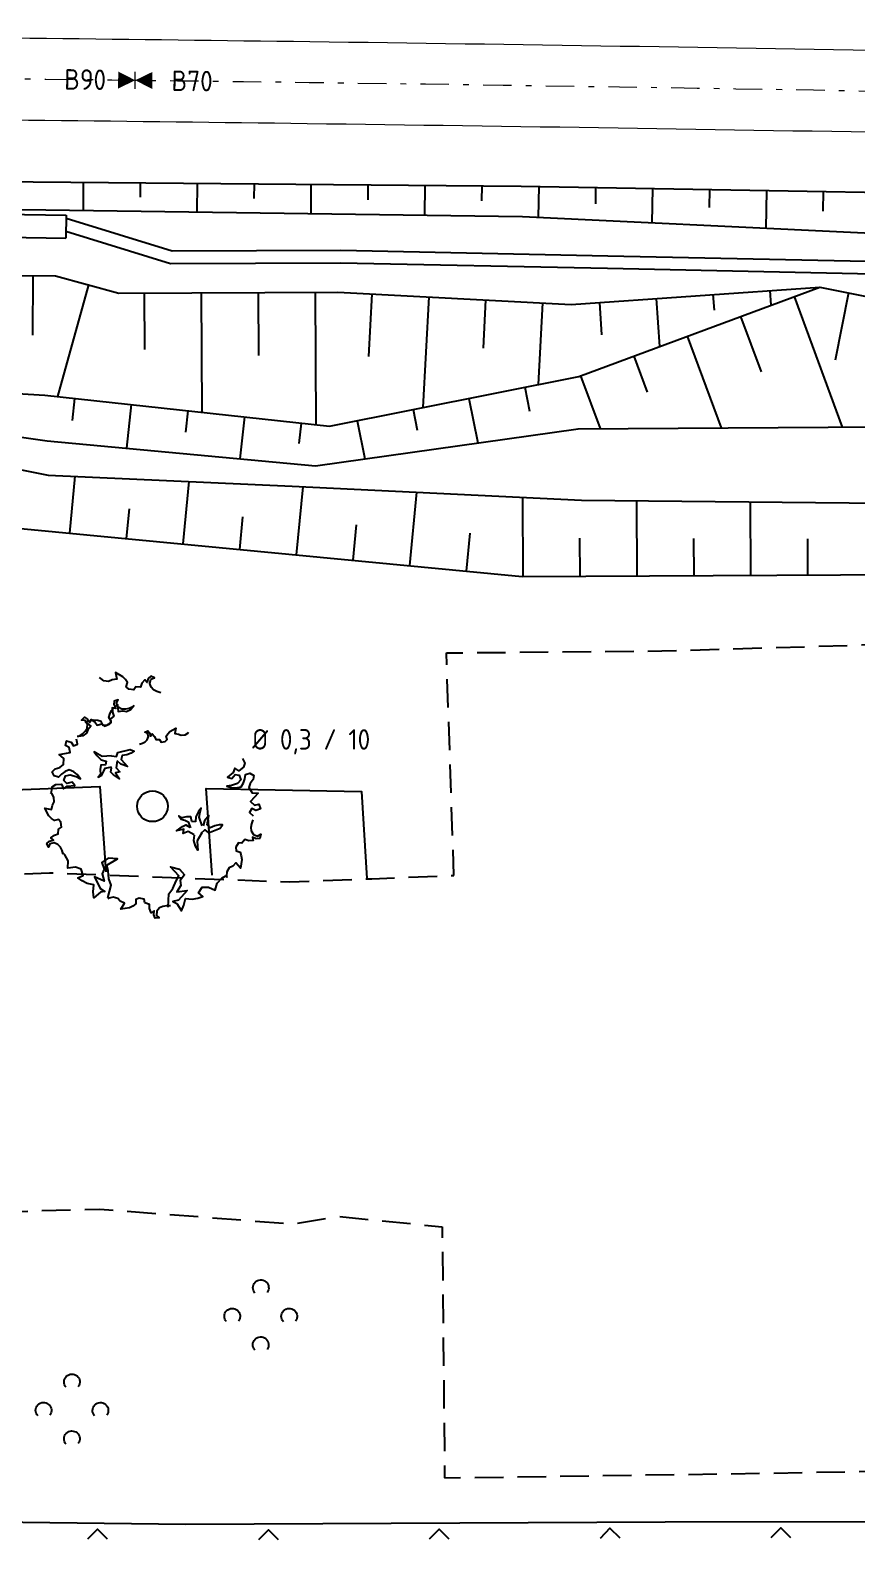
# Model space of a CAD drawing. Header units: metres. Extents: x 3570518 to 3570657, y 5731001 to 5731105.
# Drawn here: x 3570609.8 to 3570624.31, y 5731029.47 to 5731056.17 of the extents above; entities that cross this region are included whole.
import ezdxf
from ezdxf.enums import TextEntityAlignment as Align

# ---------------------------------------------------------------- set-up
doc = ezdxf.new("R2010")
doc.units = ezdxf.units.M
doc.header["$LTSCALE"] = 10
doc.header["$MEASUREMENT"] = 0
doc.linetypes.add('( Dashdot )', pattern=[1.001, 0.5, -0.25, 0.001, -0.25])
doc.linetypes.add('( Dashed )', pattern=[0.75, 0.5, -0.25])
for name, color, linetype in [('VG-BLO-befestigte Flächen', 7, 'Continuous'), ('VG-BLO-Einfriedungen', 7, 'Continuous'), ('VG-BLO-Gleisschotter', 7, 'Continuous'), ('VG-BLO-Kabeltiefbau', 7, 'Continuous'), ('VG-BLO-Schotter', 7, 'Continuous'), ('VG-BLO-Topographie', 7, 'Continuous'), ('VG-BLO-Vegetation', 7, 'Continuous')]:
    doc.layers.add(name, color=color, linetype=linetype)
doc.layers.add('VG-BLO-Gleise', color=7, linetype='Continuous', lineweight=20)
doc.styles.add('Style-isocp', font='isocp.shx')

# ---------------------------------------------------------------- blocks, each defined once
blk = doc.blocks.new('Laubbaum')
at = {"layer": 'VG-BLO-Vegetation', "flags": 128}
for points in [[(0.143, 1.991), (0.076, 2.014), (0.018, 2.047), (-0.026, 2.091), (-0.051, 2.159), (-0.03, 2.232), (0.032, 2.255), (-0.034, 2.287), (-0.077, 2.242), (-0.098, 2.172), (-0.135, 2.222), (-0.187, 2.162), (-0.212, 2.095), (-0.296, 2.097), (-0.331, 2.043), (-0.419, 2.057), (-0.464, 2.1), (-0.442, 2.171), (-0.476, 2.225), (-0.521, 2.276), (-0.652, 2.349), (-0.631, 2.232), (-0.712, 2.221), (-0.772, 2.193), (-0.854, 2.203), (-0.912, 2.242), (-0.931, 2.263)], [(-0.346, 1.746), (-0.411, 1.719), (-0.477, 1.704), (-0.539, 1.706), (-0.603, 1.741), (-0.636, 1.809), (-0.606, 1.867), (-0.677, 1.847), (-0.678, 1.785), (-0.646, 1.719), (-0.707, 1.731), (-0.706, 1.652), (-0.679, 1.585), (-0.743, 1.53), (-0.732, 1.467), (-0.807, 1.418), (-0.869, 1.419), (-0.901, 1.487), (-0.962, 1.504), (-1.03, 1.512), (-1.176, 1.478), (-1.082, 1.405), (-1.134, 1.343), (-1.16, 1.282), (-1.227, 1.234), (-1.297, 1.224), (-1.325, 1.227)], [(-1.287, 1.229), (-1.229, 1.27), (-1.181, 1.317), (-1.15, 1.37), (-1.145, 1.443), (-1.184, 1.507), (-1.25, 1.514), (-1.194, 1.562), (-1.142, 1.53), (-1.103, 1.468), (-1.08, 1.525), (-1.014, 1.482), (-0.972, 1.423), (-0.892, 1.448), (-0.844, 1.405), (-0.763, 1.442), (-0.73, 1.495), (-0.77, 1.558), (-0.752, 1.619), (-0.723, 1.68), (-0.615, 1.786), (-0.604, 1.667), (-0.523, 1.678), (-0.459, 1.667), (-0.382, 1.698), (-0.336, 1.751), (-0.323, 1.777)], [(-0.228, 1.09), (-0.174, 1.108), (-0.127, 1.134), (-0.092, 1.169), (-0.072, 1.224), (-0.089, 1.282), (-0.138, 1.301), (-0.085, 1.326), (-0.051, 1.29), (-0.034, 1.234), (-0.005, 1.273), (0.037, 1.226), (0.056, 1.171), (0.124, 1.173), (0.151, 1.129), (0.222, 1.14), (0.258, 1.174), (0.241, 1.231), (0.268, 1.275), (0.304, 1.315), (0.41, 1.373), (0.393, 1.279), (0.457, 1.27), (0.505, 1.247), (0.571, 1.255), (0.618, 1.286), (0.633, 1.303)], [(-1.774, 0.249), (-1.76, 0.338), (-1.697, 0.379), (-1.597, 0.386), (-1.563, 0.306), (-1.496, 0.352), (-1.367, 0.362), (-1.413, 0.421), (-1.505, 0.4), (-1.558, 0.451), (-1.529, 0.531), (-1.444, 0.552), (-1.339, 0.522), (-1.262, 0.48), (-1.321, 0.559), (-1.381, 0.602), (-1.462, 0.64), (-1.533, 0.607), (-1.596, 0.565), (-1.651, 0.508), (-1.728, 0.534), (-1.761, 0.606), (-1.707, 0.656), (-1.627, 0.681), (-1.565, 0.73), (-1.558, 0.835), (-1.639, 0.905), (-1.445, 0.945), (-1.463, 1.033), (-1.531, 1.068), (-1.509, 1.148), (-1.428, 1.125), (-1.391, 1.058), (-1.316, 1.088), (-1.333, 1.176)], [(-0.719, 0.887), (-0.882, 0.876), (-0.968, 0.919), (-1.025, 0.953), (-0.978, 0.889), (-0.903, 0.817), (-0.816, 0.789)], [(-0.719, 0.887), (-0.635, 0.872), (-0.611, 0.947), (-0.392, 0.995), (-0.323, 0.967), (-0.378, 0.934), (-0.45, 0.905), (-0.534, 0.891), (-0.551, 0.822), (-0.437, 0.7), (-0.555, 0.737), (-0.623, 0.795)], [(1.582, 0.841), (1.622, 0.761), (1.596, 0.691), (1.519, 0.627), (1.445, 0.672), (1.417, 0.595), (1.319, 0.511), (1.391, 0.491), (1.452, 0.561), (1.525, 0.551), (1.549, 0.469), (1.493, 0.402), (1.39, 0.365), (1.304, 0.354), (1.397, 0.324), (1.472, 0.325), (1.559, 0.341), (1.597, 0.411), (1.624, 0.482), (1.634, 0.559), (1.712, 0.584), (1.781, 0.545), (1.767, 0.473), (1.717, 0.405), (1.695, 0.329), (1.752, 0.241), (1.859, 0.231), (1.724, 0.085), (1.791, 0.024), (1.867, 0.037), (1.895, -0.042), (1.817, -0.071), (1.747, -0.038), (1.704, -0.107), (1.77, -0.168)], [(-0.812, 0.79), (-0.826, 0.725), (-0.909, 0.719), (-0.92, 0.644), (-0.913, 0.558), (-0.953, 0.51), (-0.892, 0.546), (-0.862, 0.607), (-0.83, 0.666), (-0.717, 0.694)], [(-0.623, 0.795), (-0.637, 0.677), (-0.572, 0.604), (-0.65, 0.588), (-0.578, 0.48), (-0.687, 0.552), (-0.734, 0.596), (-0.72, 0.673)], [(-1.567, -0.844), (-1.587, -0.777), (-1.617, -0.717), (-1.659, -0.671), (-1.727, -0.643), (-1.8, -0.661), (-1.826, -0.721), (-1.855, -0.654), (-1.808, -0.613), (-1.737, -0.596), (-1.785, -0.556), (-1.723, -0.507), (-1.654, -0.485), (-1.653, -0.401), (-1.597, -0.369), (-1.607, -0.28), (-1.648, -0.233), (-1.72, -0.251), (-1.773, -0.215), (-1.822, -0.168), (-1.888, -0.034), (-1.772, -0.06), (-1.757, 0.02), (-1.727, 0.078), (-1.733, 0.161), (-1.769, 0.221), (-1.79, 0.241)], [(0.756, -0.275), (0.689, -0.268), (0.673, -0.187), (0.598, -0.184), (0.513, -0.201), (0.461, -0.167), (0.503, -0.224), (0.568, -0.246), (0.63, -0.271), (0.67, -0.38)], [(0.876, -0.342), (0.822, -0.188), (0.84, -0.094), (0.858, -0.03), (0.809, -0.092), (0.76, -0.184), (0.756, -0.275)], [(0.858, -0.473), (0.92, -0.415), (0.982, -0.464), (1.191, -0.384), (1.233, -0.322), (1.169, -0.325), (1.093, -0.34), (1.015, -0.375), (0.963, -0.327), (0.991, -0.162), (0.913, -0.257), (0.888, -0.343)], [(1.764, -0.238), (1.741, -0.305), (1.73, -0.371), (1.736, -0.432), (1.775, -0.494), (1.844, -0.523), (1.901, -0.49), (1.885, -0.561), (1.823, -0.567), (1.755, -0.539), (1.771, -0.599), (1.692, -0.602), (1.623, -0.58), (1.573, -0.647), (1.509, -0.64), (1.465, -0.718), (1.47, -0.78), (1.539, -0.807), (1.56, -0.868), (1.572, -0.934), (1.547, -1.083), (1.468, -0.993), (1.41, -1.049), (1.351, -1.078), (1.307, -1.149), (1.301, -1.219), (1.306, -1.247)], [(0.733, -0.498), (0.629, -0.443), (0.537, -0.478), (0.55, -0.399), (0.423, -0.428), (0.529, -0.352), (0.588, -0.324), (0.655, -0.364)], [(0.868, -0.463), (0.788, -0.605), (0.79, -0.701), (0.796, -0.767), (0.759, -0.697), (0.726, -0.599), (0.737, -0.508)], [(-0.782, -1.611), (-0.726, -1.385), (-0.764, -1.275), (-0.779, -1.133), (-0.802, -1.034), (-0.616, -0.924), (-0.776, -0.915), (-0.889, -0.989), (-0.847, -1.103), (-0.882, -1.187), (-0.849, -1.315), (-1.015, -1.238), (-0.919, -1.445), (-0.833, -1.497), (-0.912, -1.509), (-1.026, -1.609), (-1.038, -1.501), (-1.028, -1.382), (-1.145, -1.356), (-1.234, -1.31), (-1.309, -1.256), (-1.217, -1.216), (-1.251, -1.104), (-1.353, -1.069), (-1.484, -1.088), (-1.482, -0.962), (-1.536, -0.854), (-1.591, -0.793)], [(0.278, -1.769), (0.29, -1.536), (0.359, -1.442), (0.415, -1.311), (0.466, -1.223), (0.32, -1.063), (0.475, -1.102), (0.562, -1.205), (0.489, -1.302), (0.497, -1.392), (0.428, -1.505), (0.61, -1.48), (0.458, -1.65), (0.36, -1.674), (0.432, -1.709), (0.512, -1.838), (0.555, -1.738), (0.58, -1.621), (0.699, -1.631), (0.798, -1.613), (0.886, -1.582), (0.809, -1.518), (0.875, -1.421), (0.983, -1.417), (1.102, -1.473), (1.137, -1.352), (1.221, -1.264), (1.291, -1.222)], [(0.319, -1.751), (0.248, -1.75), (0.181, -1.76), (0.125, -1.785), (0.078, -1.841), (0.072, -1.916), (0.121, -1.959), (0.048, -1.966), (0.024, -1.909), (0.029, -1.836), (-0.023, -1.869), (-0.051, -1.795), (-0.05, -1.723), (-0.13, -1.696), (-0.143, -1.633), (-0.231, -1.615), (-0.288, -1.639), (-0.293, -1.713), (-0.343, -1.753), (-0.403, -1.785), (-0.552, -1.806), (-0.491, -1.704), (-0.563, -1.665), (-0.609, -1.618), (-0.689, -1.598), (-0.758, -1.614), (-0.783, -1.628)]]:
    blk.add_lwpolyline(points, dxfattribs=at)
at = {"layer": 'VG-BLO-Vegetation'}
blk.add_circle((0, 0), 0.27, dxfattribs=at)
blk = doc.blocks.new('Gebuesch')
at = {"layer": 'VG-BLO-Schotter', "ltscale": 0.2, "extrusion": (0, 0, -1)}
for centre in [(0, 0.5), (0.5, 0), (-0.5, 0), (0, -0.5)]:
    blk.add_arc(centre, 0.139, 317.0326, 217.2426, dxfattribs=at)
blk = doc.blocks.new('SW_1')
at = {"layer": 'VG-BLO-Gleise'}
blk.add_line((0, -0.15), (0, 0.15), dxfattribs=at)
at = {"layer": 'VG-BLO-Gleise', "extrusion": (0, 0, -1)}
blk.add_solid([(0.3, 0.15), (0, 0), (0.3, -0.15)], dxfattribs=at)
at = {"layer": 'VG-BLO-Gleise'}
blk.add_solid([(0.3, 0.15), (0, 0), (0.3, -0.15)], dxfattribs=at)
blk = doc.blocks.new('Zaun')
at = {"layer": 'VG-BLO-Einfriedungen', "ltscale": 0.1, "flags": 128}
blk.add_lwpolyline([(-0.177, 0.176), (0, 0), (0.176, 0.177)], dxfattribs=at)

msp = doc.modelspace()

# ---------------------------------------------------------------- linework, layer by layer
at = {"layer": 'VG-BLO-befestigte Flächen', "linetype": '( Dashed )', "ltscale": 0.1, "flags": 128}
for points in [[(3570605.957, 5731041.17), (3570606.121, 5731041.227), (3570610.13, 5731041.375), (3570614.344, 5731041.214), (3570615.791, 5731041.271), (3570617.237, 5731041.328), (3570617.104, 5731045.238), (3570620.887, 5731045.271), (3570626.107, 5731045.428), (3570626.403, 5731041.398), (3570627.9, 5731041.363), (3570629.397, 5731041.329), (3570629.454, 5731045.137), (3570632.901, 5731045.068), (3570638.48, 5731045.184), (3570638.786, 5731041.31), (3570640.408, 5731041.304), (3570641.738, 5731041.479), (3570641.691, 5731044.982), (3570646.26, 5731046.313), (3570651.395, 5731046.275), (3570651.339, 5731041.259), (3570654.057, 5731041.281), (3570654.848, 5731041.199)], [(3570607.031, 5731035.377), (3570607.041, 5731035.34), (3570607.507, 5731035.375), (3570611.017, 5731035.467), (3570614.401, 5731035.208), (3570615.212, 5731035.34), (3570617.03, 5731035.155), (3570617.073, 5731030.746), (3570621.877, 5731030.816), (3570626.956, 5731030.899), (3570626.955, 5731035.272), (3570628.106, 5731035.307), (3570629.492, 5731035.316), (3570629.566, 5731030.998), (3570639.032, 5731030.976), (3570639.322, 5731035.299), (3570642.296, 5731035.319), (3570642.401, 5731031.491), (3570651.784, 5731031.398), (3570651.706, 5731033.282), (3570651.629, 5731035.165), (3570654.683, 5731035.212), (3570654.996, 5731035.264)]]:
    msp.add_lwpolyline(points, dxfattribs=at)
at = {"layer": 'VG-BLO-befestigte Flächen', "ltscale": 0.1, "flags": 128}
for points in [[(3570608.659, 5731041.57), (3570608.444, 5731042.792), (3570611.015, 5731042.89), (3570611.12, 5731041.394)], [(3570612.99, 5731041.336), (3570612.883, 5731042.857), (3570615.611, 5731042.801), (3570615.704, 5731041.272)]]:
    msp.add_lwpolyline(points, dxfattribs=at)
at = {"layer": 'VG-BLO-Einfriedungen', "ltscale": 0.1, "flags": 128}
msp.add_lwpolyline([(3570651.36, 5731029.771), (3570643.181, 5731029.804), (3570636.169, 5731029.795), (3570628.954, 5731029.975), (3570620.946, 5731029.966), (3570612.525, 5731029.926), (3570604.88, 5731030.019), (3570604.998, 5731029.469)], dxfattribs=at)
at = {"layer": 'VG-BLO-Gleise', "ltscale": 0.1}
for points, knots in [([(3570519.84, 5731055.246), (3570523.57, 5731055.342), (3570527.299, 5731055.439), (3570531.029, 5731055.535), (3570534.733, 5731055.631), (3570538.438, 5731055.699), (3570542.143, 5731055.767), (3570545.849, 5731055.835), (3570549.556, 5731055.896), (3570553.262, 5731055.947), (3570556.495, 5731055.992), (3570559.729, 5731056.031), (3570562.962, 5731056.059), (3570566.558, 5731056.09), (3570570.153, 5731056.114), (3570573.749, 5731056.132), (3570577.148, 5731056.149), (3570580.548, 5731056.164), (3570583.947, 5731056.17), (3570584.962, 5731056.172), (3570585.976, 5731056.172), (3570586.991, 5731056.171), (3570589.382, 5731056.17), (3570591.772, 5731056.169), (3570594.163, 5731056.159), (3570594.738, 5731056.157), (3570595.312, 5731056.153), (3570595.887, 5731056.149), (3570599.074, 5731056.128), (3570602.262, 5731056.106), (3570605.449, 5731056.08), (3570608.534, 5731056.055), (3570611.62, 5731056.017), (3570614.705, 5731055.976), (3570618.34, 5731055.928), (3570621.974, 5731055.871), (3570625.609, 5731055.808), (3570628.871, 5731055.751), (3570632.132, 5731055.687), (3570635.393, 5731055.614), (3570639.075, 5731055.531), (3570642.757, 5731055.446), (3570646.439, 5731055.339), (3570649.921, 5731055.238), (3570653.404, 5731055.137), (3570656.886, 5731055.036)], [0, 0, 0, 0, 0.081659, 0.081659, 0.081659, 0.162762, 0.162762, 0.162762, 0.243893, 0.243893, 0.243893, 0.314667, 0.314667, 0.314667, 0.393368, 0.393368, 0.393368, 0.46777, 0.46777, 0.46777, 0.489978, 0.489978, 0.489978, 0.542303, 0.542303, 0.542303, 0.554881, 0.554881, 0.554881, 0.624645, 0.624645, 0.624645, 0.692178, 0.692178, 0.692178, 0.77174, 0.77174, 0.77174, 0.843136, 0.843136, 0.843136, 0.923749, 0.923749, 0.923749, 1, 1, 1, 1]), ([(3570519.921, 5731053.809), (3570523.642, 5731053.905), (3570527.364, 5731054.001), (3570531.085, 5731054.097), (3570534.793, 5731054.193), (3570538.501, 5731054.263), (3570542.209, 5731054.332), (3570545.91, 5731054.401), (3570549.611, 5731054.461), (3570553.313, 5731054.511), (3570556.554, 5731054.555), (3570559.795, 5731054.591), (3570563.036, 5731054.62), (3570566.623, 5731054.652), (3570570.211, 5731054.679), (3570573.798, 5731054.696), (3570577.184, 5731054.712), (3570580.569, 5731054.725), (3570583.955, 5731054.732), (3570584.967, 5731054.734), (3570585.979, 5731054.736), (3570586.992, 5731054.735), (3570589.38, 5731054.735), (3570591.769, 5731054.731), (3570594.157, 5731054.724), (3570594.741, 5731054.722), (3570595.325, 5731054.719), (3570595.909, 5731054.716), (3570599.088, 5731054.697), (3570602.267, 5731054.672), (3570605.446, 5731054.642), (3570608.517, 5731054.613), (3570611.588, 5731054.578), (3570614.659, 5731054.538), (3570618.298, 5731054.49), (3570621.938, 5731054.433), (3570625.577, 5731054.37), (3570628.836, 5731054.314), (3570632.094, 5731054.25), (3570635.353, 5731054.179), (3570639.048, 5731054.098), (3570642.743, 5731054.014), (3570646.437, 5731053.907), (3570649.908, 5731053.806), (3570653.38, 5731053.705), (3570656.851, 5731053.604)], [0, 0, 0, 0, 0.081546, 0.081546, 0.081546, 0.16279, 0.16279, 0.16279, 0.243881, 0.243881, 0.243881, 0.314882, 0.314882, 0.314882, 0.393467, 0.393467, 0.393467, 0.467633, 0.467633, 0.467633, 0.489806, 0.489806, 0.489806, 0.542131, 0.542131, 0.542131, 0.554921, 0.554921, 0.554921, 0.624561, 0.624561, 0.624561, 0.691838, 0.691838, 0.691838, 0.77157, 0.77157, 0.77157, 0.842967, 0.842967, 0.842967, 0.923926, 0.923926, 0.923926, 1, 1, 1, 1])]:
    msp.add_open_spline(points, degree=3, knots=knots, dxfattribs=at)
at = {"layer": 'VG-BLO-Gleise', "linetype": '( Dashdot )', "lineweight": 0, "ltscale": 0.1}
msp.add_open_spline([(3570519.859, 5731054.529), (3570523.588, 5731054.625), (3570527.317, 5731054.721), (3570531.046, 5731054.818), (3570534.749, 5731054.913), (3570538.453, 5731054.981), (3570542.156, 5731055.05), (3570545.861, 5731055.118), (3570549.567, 5731055.178), (3570553.272, 5731055.23), (3570556.504, 5731055.274), (3570559.736, 5731055.314), (3570562.969, 5731055.342), (3570566.563, 5731055.373), (3570570.158, 5731055.397), (3570573.753, 5731055.415), (3570577.151, 5731055.431), (3570580.55, 5731055.447), (3570583.948, 5731055.453), (3570584.962, 5731055.454), (3570585.976, 5731055.454), (3570586.991, 5731055.453), (3570589.38, 5731055.452), (3570591.77, 5731055.451), (3570594.16, 5731055.442), (3570594.734, 5731055.439), (3570595.308, 5731055.435), (3570595.882, 5731055.432), (3570599.069, 5731055.411), (3570602.256, 5731055.389), (3570605.442, 5731055.363), (3570608.527, 5731055.337), (3570611.611, 5731055.299), (3570614.695, 5731055.259), (3570618.329, 5731055.211), (3570621.963, 5731055.154), (3570625.596, 5731055.091), (3570628.857, 5731055.034), (3570632.117, 5731054.97), (3570635.377, 5731054.897), (3570639.058, 5731054.814), (3570642.739, 5731054.729), (3570646.42, 5731054.622), (3570649.902, 5731054.521), (3570653.383, 5731054.42), (3570656.865, 5731054.319)], degree=3, knots=[0, 0, 0, 0, 0.08167, 0.08167, 0.08167, 0.16277, 0.16277, 0.16277, 0.243901, 0.243901, 0.243901, 0.31467, 0.31467, 0.31467, 0.393373, 0.393373, 0.393373, 0.46778, 0.46778, 0.46778, 0.48998, 0.48998, 0.48998, 0.542304, 0.542304, 0.542304, 0.554871, 0.554871, 0.554871, 0.624641, 0.624641, 0.624641, 0.692172, 0.692172, 0.692172, 0.771734, 0.771734, 0.771734, 0.843126, 0.843126, 0.843126, 0.923738, 0.923738, 0.923738, 1, 1, 1, 1], dxfattribs=at)
at = {"layer": 'VG-BLO-Gleisschotter', "ltscale": 0.1}
for p, q in [((3570610.725, 5731053.504), (3570610.721, 5731053.004)), ((3570611.725, 5731053.495), (3570611.723, 5731053.243)), ((3570612.725, 5731053.487), (3570612.721, 5731052.976)), ((3570613.725, 5731053.478), (3570613.723, 5731053.22)), ((3570614.725, 5731053.47), (3570614.72, 5731052.949)), ((3570615.725, 5731053.461), (3570615.723, 5731053.198)), ((3570616.725, 5731053.452), (3570616.72, 5731052.922)), ((3570617.725, 5731053.444), (3570617.723, 5731053.176)), ((3570618.725, 5731053.433), (3570618.715, 5731052.885)), ((3570619.725, 5731053.415), (3570619.72, 5731053.126)), ((3570620.724, 5731053.397), (3570620.714, 5731052.789)), ((3570621.724, 5731053.38), (3570621.719, 5731053.061)), ((3570622.724, 5731053.362), (3570622.712, 5731052.694)), ((3570623.724, 5731053.345), (3570623.718, 5731052.995))]:
    msp.add_line(p, q, dxfattribs=at)
at = {"layer": 'VG-BLO-Gleisschotter', "ltscale": 0.1, "flags": 128}
for points in [[(3570594.196, 5731054.515), (3570594.623, 5731053.736), (3570596.322, 5731053.557), (3570607.203, 5731053.534), (3570618.414, 5731053.438), (3570629.804, 5731053.238), (3570642.69, 5731053.075), (3570655.706, 5731052.738)], [(3570655.553, 5731051.925), (3570642.768, 5731052.246), (3570629.719, 5731052.359), (3570618.44, 5731052.898), (3570607.13, 5731053.053), (3570596.322, 5731053.251), (3570594.643, 5731053.461), (3570594.196, 5731054.515)]]:
    msp.add_lwpolyline(points, dxfattribs=at)
at = {"layer": 'VG-BLO-Kabeltiefbau', "ltscale": 0.1}
msp.add_line((3570610.425, 5731052.925), (3570610.419, 5731052.525), dxfattribs=at)
at = {"layer": 'VG-BLO-Kabeltiefbau', "ltscale": 0.1, "flags": 128}
for points in [[(3570596.308, 5731053.194), (3570598.252, 5731053.154), (3570598.516, 5731053.144), (3570602.763, 5731053.049), (3570610.425, 5731052.925)], [(3570596.299, 5731052.795), (3570598.24, 5731052.755), (3570598.503, 5731052.744), (3570602.755, 5731052.649), (3570610.419, 5731052.525)], [(3570610.424, 5731052.876), (3570612.289, 5731052.297), (3570615.248, 5731052.31), (3570619.938, 5731052.214), (3570628.454, 5731052.034), (3570636.267, 5731051.754), (3570647.607, 5731051.534), (3570654.629, 5731051.3)], [(3570610.421, 5731052.647), (3570612.257, 5731052.076), (3570615.246, 5731052.089), (3570619.934, 5731051.994), (3570628.448, 5731051.814), (3570636.261, 5731051.534), (3570647.601, 5731051.314), (3570654.621, 5731051.081)]]:
    msp.add_lwpolyline(points, dxfattribs=at)
at = {"layer": 'VG-BLO-Topographie', "ltscale": 0.1}
for p, q in [((3570609.839, 5731051.863), (3570609.835, 5731050.821)), ((3570610.817, 5731051.702), (3570610.275, 5731049.741)), ((3570611.797, 5731051.556), (3570611.802, 5731050.565)), ((3570612.797, 5731051.562), (3570612.808, 5731049.464)), ((3570613.797, 5731051.567), (3570613.802, 5731050.461)), ((3570614.797, 5731051.572), (3570614.809, 5731049.245)), ((3570615.796, 5731051.542), (3570615.738, 5731050.444)), ((3570616.794, 5731051.489), (3570616.692, 5731049.547)), ((3570617.793, 5731051.437), (3570617.748, 5731050.593)), ((3570618.792, 5731051.384), (3570618.716, 5731049.951)), ((3570619.79, 5731051.392), (3570619.829, 5731050.824)), ((3570620.787, 5731051.461), (3570620.846, 5731050.619)), ((3570621.785, 5731051.531), (3570621.804, 5731051.256)), ((3570622.782, 5731051.601), (3570622.8, 5731051.343)), ((3570623.21, 5731051.495), (3570624.058, 5731049.205)), ((3570624.169, 5731051.56), (3570623.932, 5731050.381)), ((3570622.272, 5731051.147), (3570622.633, 5731050.173)), ((3570621.334, 5731050.8), (3570621.93, 5731049.192)), ((3570620.397, 5731050.452), (3570620.631, 5731049.819)), ((3570619.459, 5731050.104), (3570619.802, 5731049.178)), ((3570618.48, 5731049.904), (3570618.563, 5731049.485)), ((3570610.574, 5731049.708), (3570610.531, 5731049.317)), ((3570611.568, 5731049.6), (3570611.484, 5731048.832)), ((3570612.562, 5731049.491), (3570612.521, 5731049.115)), ((3570616.518, 5731049.512), (3570616.591, 5731049.149)), ((3570617.499, 5731049.708), (3570617.655, 5731048.926)), ((3570613.556, 5731049.382), (3570613.476, 5731048.645)), ((3570614.55, 5731049.274), (3570614.511, 5731048.913)), ((3570615.538, 5731049.316), (3570615.672, 5731048.644)), ((3570610.49, 5731047.341), (3570610.585, 5731048.339)), ((3570612.481, 5731047.151), (3570612.586, 5731048.248)), ((3570614.472, 5731046.96), (3570614.586, 5731048.157)), ((3570616.463, 5731046.77), (3570616.586, 5731048.06)), ((3570618.453, 5731046.581), (3570618.447, 5731047.971)), ((3570620.453, 5731046.59), (3570620.447, 5731047.911)), ((3570622.453, 5731046.6), (3570622.447, 5731047.891)), ((3570611.485, 5731047.246), (3570611.535, 5731047.77)), ((3570613.476, 5731047.056), (3570613.531, 5731047.629)), ((3570615.467, 5731046.865), (3570615.527, 5731047.487)), ((3570617.458, 5731046.675), (3570617.522, 5731047.343)), ((3570619.453, 5731046.586), (3570619.45, 5731047.254)), ((3570621.453, 5731046.595), (3570621.45, 5731047.248)), ((3570623.453, 5731046.604), (3570623.45, 5731047.243))]:
    msp.add_line(p, q, dxfattribs=at)
at = {"layer": 'VG-BLO-Topographie', "ltscale": 0.1, "flags": 128}
for points in [[(3570599.041, 5731052.136), (3570600.294, 5731051.601), (3570601.126, 5731050.978), (3570602.856, 5731050.495), (3570604.219, 5731050.04), (3570607.224, 5731049.935), (3570610.048, 5731049.766), (3570615.05, 5731049.219), (3570619.431, 5731050.094), (3570623.661, 5731051.662), (3570628.475, 5731050.694), (3570636.196, 5731049.828), (3570647.601, 5731050.634), (3570654.727, 5731050.332)], [(3570604.219, 5731050.04), (3570607.434, 5731051.544), (3570608.55, 5731051.868), (3570610.238, 5731051.862), (3570611.352, 5731051.554), (3570615.199, 5731051.574), (3570619.295, 5731051.357), (3570623.661, 5731051.662)], [(3570599.307, 5731050.672), (3570600.212, 5731050.116), (3570601.497, 5731049.919), (3570602.503, 5731049.918), (3570606.993, 5731049.399), (3570610.093, 5731048.962), (3570614.805, 5731048.521), (3570619.419, 5731049.176), (3570628.203, 5731049.231), (3570636.107, 5731048.777), (3570647.469, 5731049.12), (3570654.71, 5731049.165)], [(3570599.337, 5731049.718), (3570600.145, 5731049.867), (3570601.738, 5731049.586), (3570603.358, 5731049.441), (3570607.039, 5731048.971), (3570610.111, 5731048.36), (3570614.396, 5731048.166), (3570619.474, 5731047.921), (3570626.525, 5731047.851), (3570636.172, 5731048.059), (3570647.457, 5731048.54), (3570654.83, 5731048.178)], [(3570600.597, 5731048.431), (3570604.696, 5731048.399), (3570608.455, 5731047.536), (3570618.436, 5731046.581), (3570625.142, 5731046.612), (3570629.471, 5731046.707), (3570633.056, 5731046.377), (3570638.563, 5731046.224), (3570644.716, 5731046.624), (3570649.366, 5731046.444), (3570654.718, 5731046.438)]]:
    msp.add_lwpolyline(points, dxfattribs=at)

# ---------------------------------------------------------------- block references
at = {"layer": 'VG-BLO-Einfriedungen', "ltscale": 0.1}
for p, rotation in [((3570610.975, 5731029.845), 179.3030418998351), ((3570613.977, 5731029.833), 180.2721546068235), ((3570616.977, 5731029.847), 180.2721546068235), ((3570619.977, 5731029.861), 180.2721546068235), ((3570622.977, 5731029.868), 180.0643933314819)]:
    msp.add_blockref('Zaun', p, dxfattribs=dict(at, rotation=rotation))
at = {"layer": 'VG-BLO-Gleise', "rotation": 359.3562542858246}
msp.add_blockref('SW_1', (3570611.638, 5731055.296), dxfattribs=at)
at = {"layer": 'VG-BLO-Schotter', "ltscale": 0.2, "rotation": 359.9366361167615}
for p in [(3570613.843, 5731033.585), (3570610.527, 5731031.932)]:
    msp.add_blockref('Gebuesch', p, dxfattribs=at)
at = {"layer": 'VG-BLO-Vegetation', "rotation": 359.9366361167615}
msp.add_blockref('Laubbaum', (3570611.941, 5731042.543), dxfattribs=at)

# ---------------------------------------------------------------- texts
at = {"layer": 'VG-BLO-Gleise', "linetype": 'Continuous', "lineweight": 0, "style": 'Style-isocp'}
for s, p in [('B90', (3570610.759, 5731055.308)), ('B70', (3570612.638, 5731055.284))]:
    msp.add_text(s, height=0.36, rotation=359.3563, dxfattribs=at).set_placement(p, align=Align.MIDDLE_CENTER)
at = {"layer": 'VG-BLO-Vegetation', "linetype": 'Continuous', "style": 'Style-isocp'}
msp.add_text('Ø 0,3 / 10', height=0.36, rotation=359.9366, dxfattribs=at).set_placement((3570614.729, 5731043.718), align=Align.MIDDLE_CENTER)

doc.saveas('drawing.dxf')
